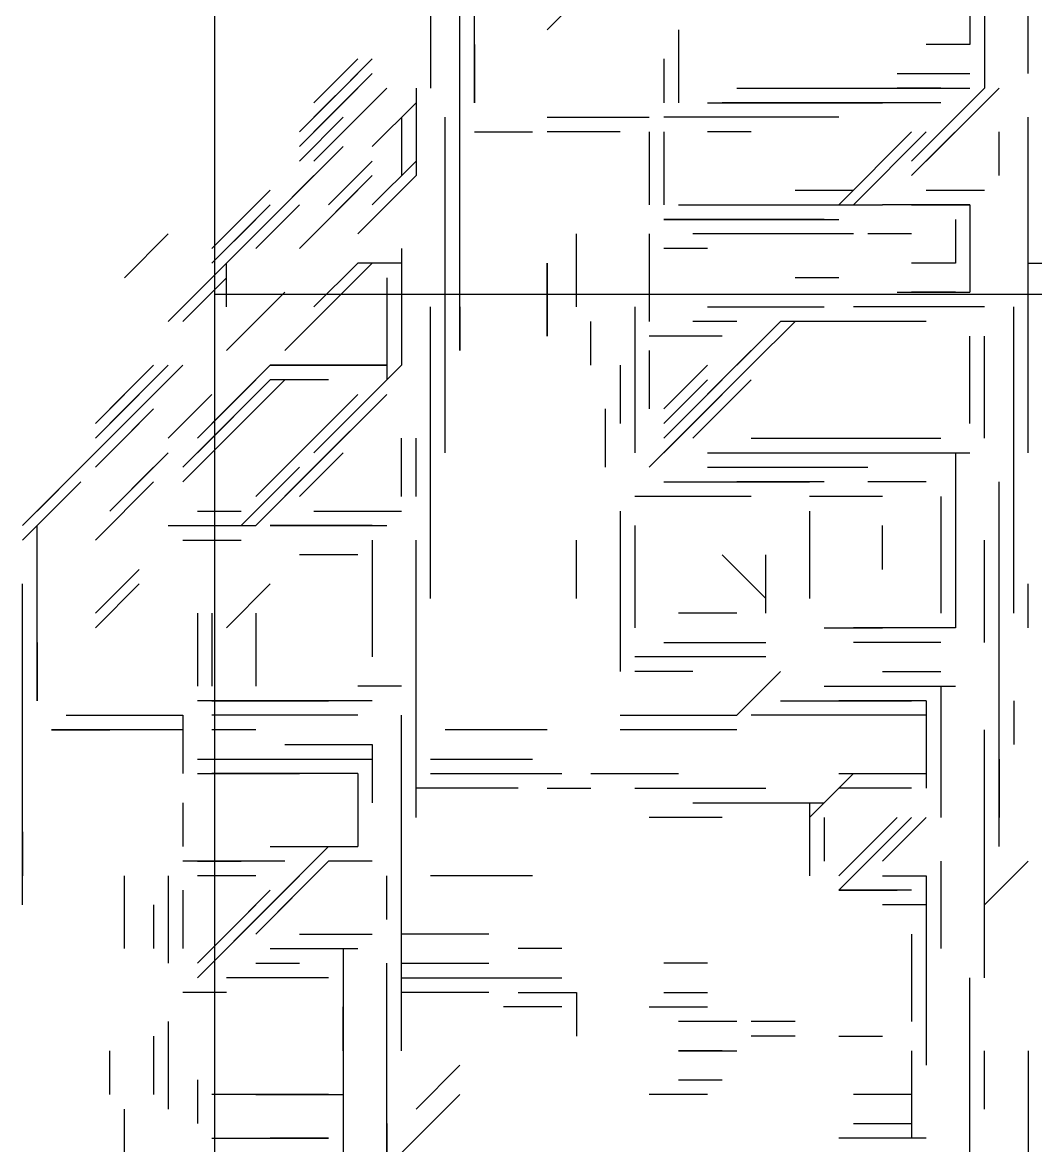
# Model space of a CAD drawing. Extents: x 34 to 168, y 38 to 138.
# Drawn here: x 49.8 to 61.38, y 90.27 to 103.1 of the extents above; entities that cross this region are included whole.
import ezdxf

# ---------------------------------------------------------------- set-up
doc = ezdxf.new("R2010")
doc.units = 0
doc.layers.add('STRUCTURE', color=1, linetype='CONTINUOUS')

msp = doc.modelspace()

# ---------------------------------------------------------------- linework, layer by layer
for p, q in [((60.8003, 104.3536), (60.8003, 102.3536)), ((60.8003, 104.3536), (60.8003, 103.0203)), ((54.967, 102.5203), (54.967, 104.187)), ((54.967, 102.8536), (54.967, 104.187)), ((54.967, 103.0203), (54.967, 104.187)), ((54.967, 103.0203), (54.967, 104.187)), ((54.967, 102.8536), (54.967, 104.187)), ((60.6337, 104.0203), (60.6337, 102.8536)), ((60.6337, 104.0203), (60.6337, 102.8536)), ((54.8003, 101.187), (54.8003, 103.5203)), ((56.3003, 103.5203), (55.8003, 103.0203)), ((54.467, 103.3536), (54.467, 102.3536)), ((54.8003, 102.187), (54.8003, 103.187)), ((54.8003, 100.687), (54.8003, 103.187)), ((60.8003, 103.187), (60.8003, 102.5203)), ((61.3003, 102.5203), (61.3003, 103.187)), ((54.8003, 100.3536), (54.8003, 103.0203)), ((54.8003, 100.3536), (54.8003, 103.0203)), ((54.8003, 100.5203), (54.8003, 103.0203)), ((54.967, 102.187), (54.967, 103.0203)), ((57.3003, 103.0203), (57.3003, 102.187)), ((57.3003, 103.0203), (57.3003, 102.187)), ((54.8003, 99.8536), (54.8003, 102.8536)), ((54.8003, 100.0203), (54.8003, 102.8536)), ((54.967, 102.8536), (54.967, 102.187)), ((60.6337, 102.8536), (60.1337, 102.8536)), ((60.6337, 102.8536), (60.1337, 102.8536)), ((53.1337, 102.187), (53.6337, 102.687)), ((53.3003, 102.187), (53.8003, 102.687)), ((54.8003, 102.187), (54.8003, 102.687)), ((54.8003, 102.187), (54.8003, 102.687)), ((57.1337, 102.687), (57.1337, 102.187)), ((52.967, 101.8536), (53.6337, 102.5203)), ((53.1337, 101.8536), (53.8003, 102.5203)), ((53.1337, 102.0203), (53.6337, 102.5203)), ((53.1337, 101.8536), (53.8003, 102.5203)), ((53.1337, 101.8536), (53.8003, 102.5203)), ((53.1337, 101.8536), (53.8003, 102.5203)), ((53.3003, 102.0203), (53.8003, 102.5203)), ((53.3003, 102.0203), (53.8003, 102.5203)), ((53.3003, 102.0203), (53.8003, 102.5203)), ((53.3003, 102.0203), (53.8003, 102.5203)), ((59.8003, 102.5203), (60.6337, 102.5203)), ((59.8003, 102.5203), (60.6337, 102.5203)), ((52.967, 101.687), (53.6337, 102.3536)), ((53.967, 102.3536), (53.467, 101.8536)), ((53.967, 102.3536), (53.467, 101.8536)), ((53.967, 102.3536), (53.467, 101.8536)), ((54.3003, 102.3536), (54.3003, 101.5203)), ((54.3003, 102.3536), (54.3003, 101.3536)), ((54.3003, 102.3536), (54.3003, 101.5203)), ((54.3003, 102.3536), (54.3003, 101.5203)), ((54.3003, 102.3536), (54.3003, 101.5203)), ((54.3003, 102.3536), (54.3003, 101.5203)), ((54.3003, 102.3536), (54.3003, 101.5203)), ((57.967, 102.3536), (59.8003, 102.3536)), ((58.467, 102.3536), (59.3003, 102.3536)), ((58.467, 102.3536), (59.3003, 102.3536)), ((58.6337, 102.3536), (59.8003, 102.3536)), ((59.8003, 102.3536), (60.467, 102.3536)), ((60.3003, 102.3536), (59.8003, 102.3536)), ((60.3003, 102.3536), (59.8003, 102.3536)), ((59.8003, 102.3536), (60.467, 102.3536)), ((60.3003, 102.3536), (59.8003, 102.3536)), ((59.967, 102.3536), (60.6337, 102.3536)), ((60.967, 102.3536), (59.967, 101.3536)), ((60.8003, 102.3536), (60.1337, 101.687)), ((60.8003, 102.3536), (60.1337, 101.687)), ((60.8003, 102.3536), (60.1337, 101.687)), ((53.8003, 101.687), (54.3003, 102.187)), ((53.8003, 101.687), (54.3003, 102.187)), ((53.8003, 101.687), (54.3003, 102.187)), ((53.8003, 101.687), (54.3003, 102.187)), ((54.3003, 102.187), (54.3003, 101.3536)), ((57.6337, 102.187), (59.6337, 102.187)), ((57.6337, 102.187), (59.6337, 102.187)), ((59.6337, 102.187), (57.8003, 102.187)), ((59.6337, 102.187), (57.8003, 102.187)), ((59.967, 102.187), (57.967, 102.187)), ((59.6337, 102.187), (57.967, 102.187)), ((59.8003, 102.187), (57.967, 102.187)), ((59.967, 102.187), (57.967, 102.187)), ((60.3003, 102.187), (57.967, 102.187)), ((60.3003, 102.187), (58.1337, 102.187)), ((60.3003, 102.187), (58.1337, 102.187)), ((58.3003, 102.187), (59.6337, 102.187)), ((59.6337, 102.187), (58.467, 102.187)), ((60.1337, 102.187), (58.467, 102.187)), ((59.967, 102.187), (58.8003, 102.187)), ((59.967, 102.187), (58.967, 102.187)), ((59.967, 102.187), (59.3003, 102.187)), ((60.8003, 102.187), (59.967, 101.3536)), ((60.6337, 102.187), (60.1337, 101.687)), ((60.8003, 102.187), (60.1337, 101.5203)), ((60.6337, 102.187), (60.1337, 101.687)), ((52.967, 101.5203), (53.467, 102.0203)), ((53.6337, 102.0203), (53.1337, 101.5203)), ((53.6337, 102.0203), (53.1337, 101.5203)), ((53.6337, 102.0203), (53.1337, 101.5203)), ((54.1337, 102.0203), (54.1337, 101.3536)), ((54.1337, 102.0203), (54.1337, 101.3536)), ((54.1337, 102.0203), (54.1337, 101.3536)), ((54.6337, 100.0203), (54.6337, 102.0203)), ((55.8003, 102.0203), (56.967, 102.0203)), ((57.6337, 102.0203), (57.1337, 102.0203)), ((57.8003, 102.0203), (57.1337, 102.0203)), ((57.967, 102.0203), (57.1337, 102.0203)), ((57.6337, 102.0203), (57.1337, 102.0203)), ((57.8003, 102.0203), (57.1337, 102.0203)), ((57.8003, 102.0203), (57.1337, 102.0203)), ((57.8003, 102.0203), (57.1337, 102.0203)), ((57.8003, 102.0203), (57.1337, 102.0203)), ((57.967, 102.0203), (57.1337, 102.0203)), ((57.6337, 102.0203), (57.1337, 102.0203)), ((58.3003, 102.0203), (57.3003, 102.0203)), ((58.6337, 102.0203), (57.3003, 102.0203)), ((58.8003, 102.0203), (57.467, 102.0203)), ((59.1337, 102.0203), (58.3003, 102.0203)), ((59.967, 101.5203), (60.467, 102.0203)), ((59.967, 101.5203), (60.467, 102.0203)), ((59.967, 101.5203), (60.467, 102.0203)), ((59.967, 101.5203), (60.467, 102.0203)), ((59.967, 101.5203), (60.467, 102.0203)), ((61.3003, 101.3536), (61.3003, 102.0203)), ((54.967, 101.8536), (55.6337, 101.8536)), ((56.6337, 101.8536), (55.8003, 101.8536)), ((56.967, 101.8536), (56.967, 101.0203)), ((56.967, 101.8536), (56.967, 101.0203)), ((56.967, 101.8536), (56.967, 101.0203)), ((56.967, 101.8536), (56.967, 101.0203)), ((56.967, 101.8536), (56.967, 101.0203)), ((56.967, 101.8536), (56.967, 101.0203)), ((56.967, 101.8536), (56.967, 101.0203)), ((56.967, 101.8536), (56.967, 101.0203)), ((56.967, 101.8536), (56.967, 101.0203)), ((56.967, 101.8536), (56.967, 101.0203)), ((57.1337, 101.8536), (57.1337, 101.0203)), ((58.1337, 101.8536), (57.6337, 101.8536)), ((59.1337, 101.0203), (59.967, 101.8536)), ((59.3003, 101.0203), (60.1337, 101.8536)), ((60.967, 101.3536), (60.967, 101.8536)), ((61.3003, 100.0203), (61.3003, 101.8536)), ((53.467, 101.687), (52.8003, 101.0203)), ((53.467, 101.687), (52.967, 101.187)), ((53.467, 101.687), (52.967, 101.187)), ((53.467, 101.687), (52.967, 101.187)), ((57.1337, 101.687), (57.1337, 101.0203)), ((53.3003, 101.0203), (53.8003, 101.5203)), ((54.3003, 101.5203), (53.8003, 101.0203)), ((54.3003, 101.5203), (53.8003, 101.0203)), ((54.3003, 101.5203), (53.8003, 101.0203)), ((54.3003, 101.5203), (53.8003, 101.0203)), ((54.3003, 101.5203), (53.8003, 101.0203)), ((56.967, 101.5203), (56.967, 101.0203)), ((53.1337, 101.3536), (52.6337, 100.8536)), ((52.967, 100.5203), (53.8003, 101.3536)), ((52.967, 100.5203), (53.8003, 101.3536)), ((52.967, 100.5203), (53.8003, 101.3536)), ((54.3003, 101.3536), (53.6337, 100.687)), ((54.3003, 101.3536), (53.8003, 100.8536)), ((61.3003, 99.8536), (61.3003, 101.3536)), ((51.967, 100.5203), (52.6337, 101.187)), ((52.967, 100.5203), (53.6337, 101.187)), ((52.967, 100.5203), (53.6337, 101.187)), ((52.967, 100.5203), (53.6337, 101.187)), ((52.967, 100.5203), (53.6337, 101.187)), ((54.8003, 99.687), (54.8003, 101.187)), ((54.8003, 99.687), (54.8003, 101.187)), ((58.6337, 101.187), (59.3003, 101.187)), ((60.1337, 101.187), (60.8003, 101.187)), ((52.1337, 100.3536), (52.8003, 101.0203)), ((52.1337, 100.5203), (52.6337, 101.0203)), ((52.1337, 100.3536), (52.8003, 101.0203)), ((52.1337, 100.3536), (52.8003, 101.0203)), ((52.1337, 100.3536), (52.8003, 101.0203)), ((52.967, 101.0203), (52.467, 100.5203)), ((54.6337, 99.5203), (54.6337, 101.0203)), ((54.8003, 99.3536), (54.8003, 101.0203)), ((57.3003, 101.0203), (58.467, 101.0203)), ((57.967, 101.0203), (59.1337, 101.0203)), ((58.1337, 101.0203), (59.3003, 101.0203)), ((58.467, 101.0203), (59.3003, 101.0203)), ((58.8003, 101.0203), (59.467, 101.0203)), ((58.967, 101.0203), (59.467, 101.0203)), ((58.967, 101.0203), (59.467, 101.0203)), ((59.1337, 101.0203), (59.6337, 101.0203)), ((60.6337, 101.0203), (59.6337, 101.0203)), ((59.967, 101.0203), (60.467, 101.0203)), ((59.967, 101.0203), (60.6337, 101.0203)), ((59.967, 101.0203), (60.6337, 101.0203)), ((59.967, 101.0203), (60.6337, 101.0203)), ((59.967, 101.0203), (60.6337, 101.0203)), ((60.6337, 101.0203), (59.967, 101.0203)), ((59.967, 101.0203), (60.6337, 101.0203)), ((60.6337, 101.0203), (59.967, 101.0203)), ((59.967, 101.0203), (60.6337, 101.0203)), ((59.967, 101.0203), (60.6337, 101.0203)), ((59.967, 101.0203), (60.6337, 101.0203)), ((59.967, 101.0203), (60.6337, 101.0203)), ((59.967, 101.0203), (60.6337, 101.0203)), ((60.6337, 101.0203), (59.967, 101.0203)), ((60.6337, 101.0203), (60.6337, 100.0203)), ((61.3003, 99.5203), (61.3003, 101.0203)), ((51.967, 100.3536), (52.467, 100.8536)), ((51.967, 100.3536), (52.467, 100.8536)), ((52.1337, 100.3536), (52.6337, 100.8536)), ((52.1337, 100.3536), (52.6337, 100.8536)), ((52.1337, 100.3536), (52.6337, 100.8536)), ((52.1337, 100.3536), (52.6337, 100.8536)), ((52.1337, 100.3536), (52.6337, 100.8536)), ((57.1337, 100.8536), (59.1337, 100.8536)), ((58.967, 100.8536), (57.1337, 100.8536)), ((57.1337, 100.8536), (58.967, 100.8536)), ((57.1337, 100.8536), (58.6337, 100.8536)), ((57.1337, 100.8536), (58.3003, 100.8536)), ((57.1337, 100.8536), (59.1337, 100.8536)), ((57.1337, 100.8536), (58.967, 100.8536)), ((57.1337, 100.8536), (58.967, 100.8536)), ((57.1337, 100.8536), (58.967, 100.8536)), ((57.1337, 100.8536), (58.8003, 100.8536)), ((57.1337, 100.8536), (58.8003, 100.8536)), ((57.1337, 100.8536), (59.1337, 100.8536)), ((57.3003, 100.8536), (57.967, 100.8536)), ((57.3003, 100.8536), (57.8003, 100.8536)), ((60.467, 100.8536), (60.467, 100.3536)), ((60.467, 100.8536), (60.467, 100.3536)), ((51.467, 100.687), (50.967, 100.187)), ((51.967, 100.187), (52.467, 100.687)), ((56.1337, 99.8536), (56.1337, 100.687)), ((56.967, 100.687), (56.967, 100.0203)), ((58.8003, 100.687), (57.467, 100.687)), ((59.3003, 100.687), (58.6337, 100.687)), ((59.3003, 100.687), (58.6337, 100.687)), ((59.967, 100.687), (59.467, 100.687)), ((54.1337, 100.5203), (54.1337, 99.3536)), ((54.1337, 100.5203), (54.1337, 100.0203)), ((54.6337, 99.0203), (54.6337, 100.5203)), ((56.967, 100.5203), (56.967, 99.687)), ((56.967, 100.5203), (56.967, 99.687)), ((57.6337, 100.5203), (57.1337, 100.5203)), ((52.1337, 99.8536), (52.1337, 100.3536)), ((53.6337, 100.3536), (53.1337, 99.8536)), ((53.8003, 100.3536), (53.3003, 99.8536)), ((54.1337, 100.3536), (53.6337, 100.3536)), ((54.1337, 100.3536), (54.1337, 99.187)), ((54.6337, 98.8536), (54.6337, 100.3536)), ((55.8003, 100.3536), (55.8003, 99.5203)), ((55.8003, 99.5203), (55.8003, 100.3536)), ((56.967, 100.3536), (56.967, 99.687)), ((56.967, 100.3536), (56.967, 99.687)), ((60.467, 100.3536), (59.967, 100.3536)), ((61.3003, 99.5203), (61.3003, 100.3536)), ((61.3003, 100.3536), (61.8003, 100.3536)), ((61.3003, 99.3536), (61.3003, 100.3536)), ((61.3003, 99.5203), (61.3003, 100.3536)), ((61.3003, 100.3536), (61.8003, 100.3536)), ((61.3003, 98.187), (61.3003, 100.3536)), ((61.3003, 100.3536), (61.967, 100.3536)), ((61.3003, 98.5203), (61.3003, 100.3536)), ((61.3003, 100.3536), (61.967, 100.3536)), ((61.3003, 99.3536), (61.3003, 100.3536)), ((61.3003, 99.5203), (61.3003, 100.3536)), ((61.3003, 100.3536), (61.8003, 100.3536)), ((51.467, 99.687), (51.967, 100.187)), ((51.6337, 99.687), (52.1337, 100.187)), ((51.6337, 99.687), (52.1337, 100.187)), ((51.6337, 99.687), (52.1337, 100.187)), ((51.6337, 99.687), (52.1337, 100.187)), ((53.967, 100.187), (53.967, 99.0203)), ((53.967, 100.187), (53.967, 99.0203)), ((54.6337, 98.8536), (54.6337, 100.187)), ((54.6337, 98.8536), (54.6337, 100.187)), ((59.1337, 100.187), (58.6337, 100.187)), ((52.1337, 99.3536), (52.8003, 100.0203)), ((59.8003, 100.0203), (60.467, 100.0203)), ((59.8003, 100.0203), (60.467, 100.0203)), ((60.467, 100.0203), (59.967, 100.0203)), ((59.967, 100.0203), (60.467, 100.0203)), ((60.467, 100.0203), (59.967, 100.0203)), ((59.967, 100.0203), (60.6337, 100.0203)), ((53.3003, 99.8536), (52.8003, 99.3536)), ((53.3003, 99.8536), (52.8003, 99.3536)), ((54.467, 98.8536), (54.467, 99.8536)), ((54.6337, 98.687), (54.6337, 99.8536)), ((54.8003, 99.8536), (54.8003, 99.3536)), ((56.8003, 99.8536), (56.8003, 99.3536)), ((57.6337, 99.8536), (58.467, 99.8536)), ((57.6337, 99.8536), (58.467, 99.8536)), ((58.467, 99.8536), (58.967, 99.8536)), ((58.467, 99.8536), (58.967, 99.8536)), ((60.467, 99.8536), (59.3003, 99.8536)), ((60.467, 99.8536), (59.3003, 99.8536)), ((60.8003, 99.8536), (59.8003, 99.8536)), ((60.6337, 99.8536), (60.1337, 99.8536)), ((60.6337, 99.8536), (60.1337, 99.8536)), ((61.1337, 98.0203), (61.1337, 99.8536)), ((53.967, 99.687), (53.967, 99.187)), ((54.6337, 98.5203), (54.6337, 99.687)), ((56.3003, 99.187), (56.3003, 99.687)), ((57.967, 99.687), (57.467, 99.687)), ((57.967, 99.687), (57.467, 99.687)), ((58.467, 99.687), (57.967, 99.187)), ((58.6337, 99.687), (58.1337, 99.187)), ((58.6337, 99.687), (58.1337, 99.187)), ((58.967, 99.687), (58.467, 99.687)), ((59.1337, 99.687), (58.467, 99.687)), ((59.6337, 99.687), (58.467, 99.687)), ((59.967, 99.687), (58.467, 99.687)), ((58.967, 99.687), (58.467, 99.687)), ((58.967, 99.687), (58.467, 99.687)), ((59.1337, 99.687), (58.467, 99.687)), ((59.1337, 99.687), (58.467, 99.687)), ((59.967, 99.687), (58.6337, 99.687)), ((60.1337, 99.687), (58.6337, 99.687)), ((61.1337, 97.3536), (61.1337, 99.687)), ((57.467, 99.5203), (56.967, 99.5203)), ((57.8003, 99.5203), (57.1337, 99.5203)), ((57.6337, 99.5203), (57.1337, 99.5203)), ((57.6337, 99.5203), (57.1337, 99.5203)), ((60.6337, 98.687), (60.6337, 99.5203)), ((60.8003, 98.3536), (60.8003, 99.5203)), ((60.8003, 98.5203), (60.8003, 99.5203)), ((54.467, 97.3536), (54.467, 99.3536)), ((56.8003, 99.3536), (56.8003, 98.187)), ((56.8003, 99.3536), (56.8003, 98.5203)), ((56.8003, 99.3536), (56.8003, 98.8536)), ((56.8003, 99.3536), (56.8003, 98.8536)), ((56.8003, 99.3536), (56.8003, 98.187)), ((56.8003, 99.3536), (56.8003, 98.187)), ((56.8003, 99.3536), (56.8003, 98.187)), ((56.8003, 99.3536), (56.8003, 98.187)), ((56.8003, 99.3536), (56.8003, 98.8536)), ((56.967, 99.3536), (56.967, 98.687)), ((56.967, 99.3536), (56.967, 98.8536)), ((56.967, 99.3536), (56.967, 98.8536)), ((57.1337, 98.3536), (58.1337, 99.3536)), ((57.3003, 98.5203), (58.1337, 99.3536)), ((60.6337, 98.5203), (60.6337, 99.3536)), ((61.1337, 97.187), (61.1337, 99.3536)), ((50.6337, 98.5203), (51.3003, 99.187)), ((50.8003, 98.687), (51.3003, 99.187)), ((50.8003, 98.5203), (51.467, 99.187)), ((50.8003, 98.5203), (51.467, 99.187)), ((50.967, 98.687), (51.467, 99.187)), ((50.967, 98.687), (51.467, 99.187)), ((50.967, 98.687), (51.467, 99.187)), ((50.967, 98.687), (51.467, 99.187)), ((50.967, 98.687), (51.467, 99.187)), ((50.967, 98.687), (51.467, 99.187)), ((50.967, 98.687), (51.467, 99.187)), ((51.6337, 99.187), (51.1337, 98.687)), ((51.6337, 99.187), (51.1337, 98.687)), ((51.6337, 99.187), (51.1337, 98.687)), ((52.6337, 99.187), (51.8003, 98.3536)), ((52.6337, 99.187), (51.8003, 98.3536)), ((52.6337, 99.187), (51.8003, 98.3536)), ((52.6337, 99.187), (51.8003, 98.3536)), ((52.6337, 99.187), (53.467, 99.187)), ((53.967, 99.187), (52.6337, 99.187)), ((53.6337, 99.187), (52.6337, 99.187)), ((53.6337, 99.187), (52.6337, 99.187)), ((53.6337, 99.187), (52.6337, 99.187)), ((53.467, 99.187), (52.8003, 99.187)), ((53.6337, 99.187), (52.8003, 99.187)), ((53.6337, 99.187), (52.8003, 99.187)), ((53.6337, 99.187), (52.8003, 99.187)), ((53.6337, 99.187), (52.8003, 99.187)), ((52.967, 99.187), (53.967, 99.187)), ((52.967, 99.187), (53.467, 99.187)), ((53.6337, 99.187), (52.967, 99.187)), ((52.967, 99.187), (53.467, 99.187)), ((53.6337, 99.187), (53.1337, 99.187)), ((54.1337, 99.187), (53.6337, 98.687)), ((56.6337, 99.187), (56.6337, 98.5203)), ((56.8003, 99.187), (56.8003, 98.5203)), ((58.1337, 99.187), (56.967, 98.0203)), ((58.1337, 99.187), (57.1337, 98.187)), ((57.1337, 98.687), (57.6337, 99.187)), ((57.1337, 98.687), (57.6337, 99.187)), ((61.1337, 97.0203), (61.1337, 99.187)), ((61.1337, 97.0203), (61.1337, 99.187)), ((50.8003, 98.5203), (51.3003, 99.0203)), ((51.467, 99.0203), (50.967, 98.5203)), ((52.6337, 99.0203), (51.6337, 98.0203)), ((52.8003, 99.0203), (51.6337, 97.8536)), ((52.6337, 99.0203), (51.8003, 98.187)), ((52.6337, 99.0203), (51.8003, 98.187)), ((52.467, 99.0203), (51.967, 98.5203)), ((53.1337, 99.0203), (52.6337, 99.0203)), ((53.3003, 99.0203), (52.6337, 99.0203)), ((53.3003, 99.0203), (52.8003, 99.0203)), ((53.967, 99.0203), (53.467, 98.5203)), ((57.1337, 98.5203), (57.6337, 99.0203)), ((57.3003, 98.5203), (57.8003, 99.0203)), ((58.1337, 99.0203), (57.467, 98.3536)), ((58.1337, 99.0203), (57.6337, 98.5203)), ((50.6337, 98.3536), (51.1337, 98.8536)), ((51.467, 98.3536), (51.967, 98.8536)), ((51.467, 98.3536), (51.967, 98.8536)), ((51.467, 98.3536), (51.967, 98.8536)), ((52.6337, 98.8536), (52.1337, 98.3536)), ((52.967, 98.187), (53.6337, 98.8536)), ((53.1337, 98.187), (53.8003, 98.8536)), ((53.967, 98.8536), (53.1337, 98.0203)), ((53.967, 98.8536), (53.1337, 98.0203)), ((54.467, 97.3536), (54.467, 98.8536)), ((57.8003, 98.8536), (57.1337, 98.187)), ((51.3003, 98.687), (50.8003, 98.187)), ((51.3003, 98.687), (50.8003, 98.187)), ((51.3003, 98.687), (50.8003, 98.187)), ((51.3003, 98.687), (50.8003, 98.187)), ((51.3003, 98.687), (50.8003, 98.187)), ((52.3003, 98.687), (51.6337, 98.0203)), ((52.3003, 98.687), (51.6337, 98.0203)), ((53.6337, 98.687), (53.1337, 98.187)), ((54.467, 97.187), (54.467, 98.687)), ((54.467, 97.187), (54.467, 98.687)), ((54.467, 97.187), (54.467, 98.687)), ((54.6337, 98.187), (54.6337, 98.687)), ((54.6337, 98.187), (54.6337, 98.687)), ((56.467, 98.0203), (56.467, 98.687)), ((50.467, 98.0203), (50.967, 98.5203)), ((50.467, 98.0203), (50.967, 98.5203)), ((50.467, 98.0203), (50.967, 98.5203)), ((50.467, 98.0203), (50.967, 98.5203)), ((51.1337, 98.5203), (50.6337, 98.0203)), ((51.1337, 98.5203), (50.6337, 98.0203)), ((53.6337, 98.5203), (52.967, 97.8536)), ((54.467, 97.187), (54.467, 98.5203)), ((53.467, 98.3536), (52.8003, 97.687)), ((54.1337, 97.8536), (54.1337, 98.3536)), ((54.3003, 97.687), (54.3003, 98.3536)), ((54.467, 97.0203), (54.467, 98.3536)), ((58.1337, 98.3536), (60.3003, 98.3536)), ((61.1337, 96.3536), (61.1337, 98.3536)), ((50.8003, 97.5203), (51.467, 98.187)), ((50.8003, 97.5203), (51.467, 98.187)), ((52.467, 97.687), (52.967, 98.187)), ((53.467, 98.187), (52.967, 97.687)), ((54.1337, 97.687), (54.1337, 98.187)), ((57.6337, 98.187), (60.1337, 98.187)), ((57.6337, 98.187), (59.967, 98.187)), ((58.1337, 98.187), (60.6337, 98.187)), ((58.8003, 98.187), (60.467, 98.187)), ((58.967, 98.187), (60.467, 98.187)), ((58.967, 98.187), (60.467, 98.187)), ((59.1337, 98.187), (60.467, 98.187)), ((59.1337, 98.187), (60.467, 98.187)), ((59.3003, 98.187), (60.467, 98.187)), ((59.467, 98.187), (60.467, 98.187)), ((59.467, 98.187), (60.467, 98.187)), ((59.467, 98.187), (60.467, 98.187)), ((59.6337, 98.187), (60.467, 98.187)), ((60.467, 98.187), (60.467, 97.687)), ((60.467, 98.187), (60.467, 96.8536)), ((60.467, 98.187), (60.467, 97.687)), ((60.467, 98.187), (60.467, 97.5203)), ((60.467, 98.187), (60.467, 97.3536)), ((49.8003, 97.3536), (50.467, 98.0203)), ((49.967, 97.5203), (50.467, 98.0203)), ((50.8003, 97.5203), (51.3003, 98.0203)), ((50.8003, 97.5203), (51.3003, 98.0203)), ((50.8003, 97.5203), (51.3003, 98.0203)), ((50.8003, 97.5203), (51.3003, 98.0203)), ((52.3003, 97.3536), (52.967, 98.0203)), ((52.467, 97.3536), (53.1337, 98.0203)), ((54.467, 96.5203), (54.467, 98.0203)), ((54.467, 96.5203), (54.467, 98.0203)), ((57.6337, 98.0203), (58.6337, 98.0203)), ((57.8003, 98.0203), (58.8003, 98.0203)), ((57.8003, 98.0203), (58.8003, 98.0203)), ((57.967, 98.0203), (58.967, 98.0203)), ((57.967, 98.0203), (58.967, 98.0203)), ((58.1337, 98.0203), (59.3003, 98.0203)), ((58.1337, 98.0203), (59.1337, 98.0203)), ((58.3003, 98.0203), (59.467, 98.0203)), ((58.3003, 98.0203), (59.3003, 98.0203)), ((58.3003, 98.0203), (59.3003, 98.0203)), ((49.967, 97.3536), (50.467, 97.8536)), ((49.967, 97.3536), (50.467, 97.8536)), ((50.6337, 97.187), (51.3003, 97.8536)), ((52.3003, 97.3536), (52.8003, 97.8536)), ((57.1337, 97.8536), (58.1337, 97.8536)), ((57.1337, 97.8536), (57.8003, 97.8536)), ((57.1337, 97.8536), (58.1337, 97.8536)), ((57.1337, 97.8536), (57.967, 97.8536)), ((57.1337, 97.8536), (57.967, 97.8536)), ((57.1337, 97.8536), (57.8003, 97.8536)), ((57.1337, 97.8536), (57.6337, 97.8536)), ((57.1337, 97.8536), (57.6337, 97.8536)), ((57.1337, 97.8536), (58.1337, 97.8536)), ((58.967, 97.8536), (57.967, 97.8536)), ((57.967, 97.8536), (58.8003, 97.8536)), ((60.1337, 97.8536), (59.467, 97.8536)), ((60.967, 95.187), (60.967, 97.8536)), ((49.8003, 97.187), (50.3003, 97.687)), ((58.1337, 97.687), (56.8003, 97.687)), ((57.6337, 97.687), (57.1337, 97.687)), ((57.6337, 97.687), (57.1337, 97.687)), ((59.3003, 97.687), (58.8003, 97.687)), ((59.6337, 97.687), (58.8003, 97.687)), ((59.6337, 97.687), (58.8003, 97.687)), ((60.3003, 97.687), (60.3003, 96.8536)), ((51.8003, 97.5203), (52.3003, 97.5203)), ((53.1337, 97.5203), (54.1337, 97.5203)), ((53.1337, 97.5203), (53.967, 97.5203)), ((53.1337, 97.5203), (53.8003, 97.5203)), ((53.1337, 97.5203), (53.6337, 97.5203)), ((56.6337, 97.5203), (56.6337, 96.187)), ((58.8003, 97.5203), (58.8003, 96.8536)), ((60.3003, 97.5203), (60.3003, 96.3536)), ((60.3003, 97.5203), (60.3003, 96.3536)), ((49.967, 96.8536), (49.967, 97.3536)), ((51.467, 97.3536), (52.467, 97.3536)), ((51.6337, 97.3536), (52.467, 97.3536)), ((51.6337, 97.3536), (52.3003, 97.3536)), ((51.8003, 97.3536), (52.467, 97.3536)), ((52.6337, 97.3536), (53.8003, 97.3536)), ((52.6337, 97.3536), (53.8003, 97.3536)), ((53.8003, 97.3536), (52.6337, 97.3536)), ((53.8003, 97.3536), (52.8003, 97.3536)), ((52.967, 97.3536), (53.8003, 97.3536)), ((52.967, 97.3536), (53.8003, 97.3536)), ((52.967, 97.3536), (53.8003, 97.3536)), ((53.1337, 97.3536), (53.6337, 97.3536)), ((53.1337, 97.3536), (53.967, 97.3536)), ((53.1337, 97.3536), (53.967, 97.3536)), ((53.1337, 97.3536), (53.6337, 97.3536)), ((53.1337, 97.3536), (53.6337, 97.3536)), ((53.1337, 97.3536), (53.6337, 97.3536)), ((53.8003, 97.3536), (53.3003, 97.3536)), ((56.8003, 97.3536), (56.8003, 96.3536)), ((56.8003, 97.3536), (56.8003, 96.187)), ((59.6337, 96.8536), (59.6337, 97.3536)), ((60.3003, 97.3536), (60.3003, 96.3536)), ((60.467, 97.3536), (60.467, 96.187)), ((61.1337, 96.8536), (61.1337, 97.3536)), ((49.967, 96.0203), (49.967, 97.187)), ((49.967, 96.187), (49.967, 97.187)), ((49.967, 96.187), (49.967, 97.187)), ((49.967, 96.187), (49.967, 97.187)), ((49.967, 96.187), (49.967, 97.187)), ((49.967, 96.187), (49.967, 97.187)), ((49.967, 96.687), (49.967, 97.187)), ((49.967, 96.687), (49.967, 97.187)), ((49.967, 96.187), (49.967, 97.187)), ((51.6337, 97.187), (52.3003, 97.187)), ((51.6337, 97.187), (52.3003, 97.187)), ((51.6337, 97.187), (52.3003, 97.187)), ((51.6337, 97.187), (52.3003, 97.187)), ((53.8003, 97.187), (53.8003, 96.3536)), ((53.8003, 97.187), (53.8003, 96.3536)), ((53.8003, 97.187), (53.8003, 96.3536)), ((53.8003, 97.187), (53.8003, 96.187)), ((54.3003, 96.0203), (54.3003, 97.187)), ((54.3003, 95.8536), (54.3003, 97.187)), ((56.1337, 96.5203), (56.1337, 97.187)), ((60.3003, 97.187), (60.3003, 96.3536)), ((60.8003, 96.0203), (60.8003, 97.187)), ((60.967, 94.8536), (60.967, 97.187)), ((53.6337, 97.0203), (52.967, 97.0203)), ((53.6337, 97.0203), (52.967, 97.0203)), ((54.3003, 95.8536), (54.3003, 97.0203)), ((54.3003, 95.8536), (54.3003, 97.0203)), ((54.3003, 95.8536), (54.3003, 97.0203)), ((54.3003, 95.8536), (54.3003, 97.0203)), ((58.3003, 96.5203), (57.8003, 97.0203)), ((58.3003, 96.3536), (58.3003, 97.0203)), ((58.3003, 96.3536), (58.3003, 97.0203)), ((58.8003, 97.0203), (58.8003, 96.5203)), ((58.8003, 97.0203), (58.8003, 96.5203)), ((60.967, 94.687), (60.967, 97.0203)), ((51.1337, 96.8536), (50.6337, 96.3536)), ((53.8003, 96.8536), (53.8003, 95.8536)), ((49.8003, 95.687), (49.8003, 96.687)), ((51.1337, 96.687), (50.6337, 96.187)), ((51.1337, 96.687), (50.6337, 96.187)), ((52.6337, 96.687), (52.1337, 96.187)), ((61.3003, 96.187), (61.3003, 96.687)), ((56.6337, 96.5203), (56.6337, 95.687)), ((56.6337, 96.5203), (56.6337, 95.687)), ((60.967, 94.187), (60.967, 96.5203)), ((60.967, 94.187), (60.967, 96.5203)), ((51.8003, 96.3536), (51.8003, 95.5203)), ((51.967, 96.3536), (51.967, 95.5203)), ((51.967, 96.3536), (51.967, 95.5203)), ((52.467, 96.3536), (52.467, 95.5203)), ((54.3003, 95.187), (54.3003, 96.3536)), ((54.3003, 94.3536), (54.3003, 96.3536)), ((54.3003, 95.187), (54.3003, 96.3536)), ((57.967, 96.3536), (57.3003, 96.3536)), ((57.967, 96.3536), (57.3003, 96.3536)), ((56.6337, 96.187), (56.6337, 95.687)), ((58.967, 96.187), (59.6337, 96.187)), ((59.1337, 96.187), (59.6337, 96.187)), ((59.1337, 96.187), (59.6337, 96.187)), ((59.1337, 96.187), (59.6337, 96.187)), ((59.8003, 96.187), (59.3003, 96.187)), ((60.1337, 96.187), (59.467, 96.187)), ((59.967, 96.187), (59.467, 96.187)), ((59.967, 96.187), (59.467, 96.187)), ((60.467, 96.187), (59.6337, 96.187)), ((49.8003, 93.5203), (49.8003, 96.0203)), ((49.8003, 93.0203), (49.8003, 96.0203)), ((49.8003, 93.187), (49.8003, 96.0203)), ((49.8003, 93.187), (49.8003, 96.0203)), ((49.8003, 93.5203), (49.8003, 96.0203)), ((49.8003, 93.687), (49.8003, 96.0203)), ((49.8003, 95.5203), (49.8003, 96.0203)), ((49.8003, 93.0203), (49.8003, 96.0203)), ((49.967, 96.0203), (49.967, 95.3536)), ((49.967, 95.3536), (49.967, 96.0203)), ((57.1337, 96.0203), (57.967, 96.0203)), ((57.1337, 96.0203), (57.967, 96.0203)), ((57.1337, 96.0203), (57.967, 96.0203)), ((57.3003, 96.0203), (58.3003, 96.0203)), ((57.467, 96.0203), (58.3003, 96.0203)), ((57.467, 96.0203), (58.3003, 96.0203)), ((57.467, 96.0203), (58.3003, 96.0203)), ((59.967, 96.0203), (59.3003, 96.0203)), ((60.1337, 96.0203), (59.3003, 96.0203)), ((60.3003, 96.0203), (59.467, 96.0203)), ((49.8003, 93.3536), (49.8003, 95.8536)), ((58.3003, 95.8536), (56.8003, 95.8536)), ((58.3003, 95.8536), (56.8003, 95.8536)), ((58.3003, 95.8536), (56.8003, 95.8536)), ((58.3003, 95.8536), (56.8003, 95.8536)), ((58.3003, 95.8536), (56.8003, 95.8536)), ((58.3003, 95.8536), (56.967, 95.8536)), ((58.3003, 95.8536), (57.1337, 95.8536)), ((58.1337, 95.8536), (57.3003, 95.8536)), ((58.3003, 95.8536), (57.3003, 95.8536)), ((58.3003, 95.8536), (57.3003, 95.8536)), ((58.3003, 95.8536), (57.467, 95.8536)), ((57.967, 95.8536), (57.467, 95.8536)), ((57.3003, 95.687), (56.8003, 95.687)), ((57.467, 95.687), (56.8003, 95.687)), ((57.467, 95.687), (56.967, 95.687)), ((57.967, 95.187), (58.467, 95.687)), ((57.967, 95.187), (58.467, 95.687)), ((57.967, 95.187), (58.467, 95.687)), ((57.967, 95.187), (58.467, 95.687)), ((59.6337, 95.687), (60.3003, 95.687)), ((60.967, 93.8536), (60.967, 95.687)), ((54.1337, 95.5203), (53.6337, 95.5203)), ((58.967, 95.5203), (59.467, 95.5203)), ((59.3003, 95.5203), (60.3003, 95.5203)), ((59.467, 95.5203), (60.3003, 95.5203)), ((59.6337, 95.5203), (60.467, 95.5203)), ((59.8003, 95.5203), (60.3003, 95.5203)), ((60.3003, 95.5203), (60.3003, 94.3536)), ((53.1337, 95.3536), (51.8003, 95.3536)), ((53.3003, 95.3536), (51.8003, 95.3536)), ((53.3003, 95.3536), (51.8003, 95.3536)), ((53.3003, 95.3536), (51.8003, 95.3536)), ((53.3003, 95.3536), (51.8003, 95.3536)), ((53.3003, 95.3536), (51.8003, 95.3536)), ((53.3003, 95.3536), (51.8003, 95.3536)), ((51.967, 95.3536), (53.1337, 95.3536)), ((53.467, 95.3536), (51.967, 95.3536)), ((53.467, 95.3536), (51.967, 95.3536)), ((53.467, 95.3536), (51.967, 95.3536)), ((53.8003, 95.3536), (52.1337, 95.3536)), ((52.1337, 95.3536), (53.3003, 95.3536)), ((52.1337, 95.3536), (53.3003, 95.3536)), ((52.3003, 95.3536), (53.3003, 95.3536)), ((53.8003, 95.3536), (52.6337, 95.3536)), ((52.6337, 95.3536), (53.1337, 95.3536)), ((53.6337, 95.3536), (52.8003, 95.3536)), ((54.3003, 94.687), (54.3003, 95.3536)), ((54.3003, 94.687), (54.3003, 95.3536)), ((54.3003, 94.687), (54.3003, 95.3536)), ((58.467, 95.3536), (59.6337, 95.3536)), ((58.467, 95.3536), (59.967, 95.3536)), ((58.467, 95.3536), (59.6337, 95.3536)), ((58.467, 95.3536), (59.467, 95.3536)), ((58.467, 95.3536), (59.967, 95.3536)), ((58.467, 95.3536), (59.967, 95.3536)), ((58.467, 95.3536), (59.967, 95.3536)), ((58.467, 95.3536), (59.967, 95.3536)), ((58.467, 95.3536), (59.967, 95.3536)), ((58.467, 95.3536), (59.8003, 95.3536)), ((58.467, 95.3536), (59.967, 95.3536)), ((58.6337, 95.3536), (59.3003, 95.3536)), ((58.6337, 95.3536), (59.1337, 95.3536)), ((59.6337, 95.3536), (59.1337, 95.3536)), ((60.1337, 95.3536), (59.6337, 95.3536)), ((60.1337, 95.3536), (59.6337, 95.3536)), ((60.1337, 95.3536), (60.1337, 94.8536)), ((60.1337, 95.3536), (60.1337, 94.8536)), ((61.1337, 95.3536), (61.1337, 94.8536)), ((49.8003, 94.687), (49.8003, 95.187)), ((50.3003, 95.187), (51.3003, 95.187)), ((50.3003, 95.187), (51.1337, 95.187)), ((50.3003, 95.187), (51.1337, 95.187)), ((50.967, 95.187), (51.6337, 95.187)), ((51.6337, 95.187), (51.6337, 94.5203)), ((51.6337, 95.187), (51.6337, 94.687)), ((51.6337, 95.187), (51.6337, 94.687)), ((51.6337, 95.187), (51.6337, 94.687)), ((51.6337, 95.187), (51.6337, 94.687)), ((51.6337, 95.187), (51.6337, 94.687)), ((51.6337, 95.187), (51.6337, 94.687)), ((52.467, 95.187), (51.967, 95.187)), ((52.6337, 95.187), (52.1337, 95.187)), ((53.6337, 95.187), (52.6337, 95.187)), ((54.1337, 93.187), (54.1337, 95.187)), ((56.6337, 95.187), (57.967, 95.187)), ((56.6337, 95.187), (57.967, 95.187)), ((56.6337, 95.187), (57.967, 95.187)), ((56.8003, 95.187), (57.8003, 95.187)), ((56.8003, 95.187), (57.8003, 95.187)), ((56.8003, 95.187), (57.6337, 95.187)), ((56.8003, 95.187), (57.467, 95.187)), ((56.8003, 95.187), (57.3003, 95.187)), ((56.8003, 95.187), (57.8003, 95.187)), ((56.967, 95.187), (57.967, 95.187)), ((56.967, 95.187), (57.967, 95.187)), ((56.967, 95.187), (57.967, 95.187)), ((56.967, 95.187), (57.967, 95.187)), ((56.967, 95.187), (57.967, 95.187)), ((59.467, 95.187), (58.1337, 95.187)), ((59.467, 95.187), (58.1337, 95.187)), ((59.6337, 95.187), (58.6337, 95.187)), ((60.1337, 95.187), (59.467, 95.187)), ((60.1337, 95.187), (60.1337, 94.3536)), ((60.967, 93.687), (60.967, 95.187)), ((51.6337, 95.0203), (50.1337, 95.0203)), ((50.1337, 95.0203), (50.8003, 95.0203)), ((52.467, 95.0203), (51.967, 95.0203)), ((55.6337, 95.0203), (54.6337, 95.0203)), ((55.467, 95.0203), (54.967, 95.0203)), ((55.8003, 95.0203), (55.1337, 95.0203)), ((55.8003, 95.0203), (55.1337, 95.0203)), ((57.967, 95.0203), (56.6337, 95.0203)), ((57.967, 95.0203), (56.6337, 95.0203)), ((57.967, 95.0203), (56.8003, 95.0203)), ((60.1337, 95.0203), (60.1337, 94.3536)), ((60.8003, 93.8536), (60.8003, 95.0203)), ((52.8003, 94.8536), (53.6337, 94.8536)), ((52.967, 94.8536), (53.8003, 94.8536)), ((53.1337, 94.8536), (53.8003, 94.8536)), ((53.3003, 94.8536), (53.8003, 94.8536)), ((53.8003, 94.8536), (53.8003, 94.187)), ((54.3003, 94.0203), (54.3003, 94.8536)), ((54.3003, 94.3536), (54.3003, 94.8536)), ((54.3003, 94.3536), (54.3003, 94.8536)), ((51.8003, 94.687), (52.8003, 94.687)), ((51.967, 94.687), (52.6337, 94.687)), ((52.3003, 94.687), (52.967, 94.687)), ((52.6337, 94.687), (53.1337, 94.687)), ((52.967, 94.687), (53.8003, 94.687)), ((52.967, 94.687), (53.467, 94.687)), ((52.967, 94.687), (53.8003, 94.687)), ((52.967, 94.687), (53.8003, 94.687)), ((52.967, 94.687), (53.467, 94.687)), ((53.1337, 94.687), (53.6337, 94.687)), ((53.1337, 94.687), (53.6337, 94.687)), ((53.1337, 94.687), (53.8003, 94.687)), ((53.1337, 94.687), (53.8003, 94.687)), ((53.1337, 94.687), (53.6337, 94.687)), ((54.1337, 94.187), (54.1337, 94.687)), ((54.1337, 92.3536), (54.1337, 94.687)), ((54.1337, 92.5203), (54.1337, 94.687)), ((54.467, 94.687), (55.1337, 94.687)), ((54.467, 94.687), (55.6337, 94.687)), ((54.467, 94.687), (55.6337, 94.687)), ((54.6337, 94.687), (55.6337, 94.687)), ((54.967, 94.687), (55.467, 94.687)), ((60.8003, 93.8536), (60.8003, 94.687)), ((60.967, 94.687), (60.967, 94.0203)), ((51.8003, 94.5203), (52.8003, 94.5203)), ((51.8003, 94.5203), (52.8003, 94.5203)), ((51.8003, 94.5203), (52.467, 94.5203)), ((51.8003, 94.5203), (52.967, 94.5203)), ((51.8003, 94.5203), (52.967, 94.5203)), ((51.8003, 94.5203), (52.967, 94.5203)), ((51.8003, 94.5203), (52.8003, 94.5203)), ((51.8003, 94.5203), (52.8003, 94.5203)), ((51.8003, 94.5203), (52.8003, 94.5203)), ((51.8003, 94.5203), (52.967, 94.5203)), ((51.967, 94.5203), (52.967, 94.5203)), ((53.6337, 94.5203), (51.967, 94.5203)), ((53.6337, 94.5203), (52.1337, 94.5203)), ((53.6337, 94.5203), (52.1337, 94.5203)), ((53.3003, 94.5203), (52.3003, 94.5203)), ((53.6337, 94.5203), (53.6337, 94.0203)), ((53.6337, 94.5203), (53.6337, 93.687)), ((53.6337, 94.5203), (53.6337, 94.0203)), ((53.6337, 94.5203), (53.6337, 94.0203)), ((53.6337, 94.5203), (53.6337, 93.687)), ((53.6337, 94.5203), (53.6337, 93.687)), ((54.1337, 92.3536), (54.1337, 94.5203)), ((54.1337, 92.3536), (54.1337, 94.5203)), ((54.1337, 92.3536), (54.1337, 94.5203)), ((54.467, 94.5203), (55.6337, 94.5203)), ((55.3003, 94.5203), (55.967, 94.5203)), ((56.3003, 94.5203), (56.8003, 94.5203)), ((56.6337, 94.5203), (57.3003, 94.5203)), ((56.6337, 94.5203), (57.3003, 94.5203)), ((56.8003, 94.5203), (57.3003, 94.5203)), ((59.3003, 94.5203), (58.8003, 94.0203)), ((59.3003, 94.5203), (58.8003, 94.0203)), ((59.1337, 94.5203), (60.1337, 94.5203)), ((60.3003, 94.5203), (60.3003, 94.0203)), ((49.8003, 93.8536), (49.8003, 94.3536)), ((55.467, 94.3536), (54.3003, 94.3536)), ((55.8003, 94.3536), (56.3003, 94.3536)), ((56.8003, 94.3536), (57.3003, 94.3536)), ((56.967, 94.3536), (57.967, 94.3536)), ((57.467, 94.3536), (58.1337, 94.3536)), ((57.467, 94.3536), (58.1337, 94.3536)), ((57.6337, 94.3536), (58.3003, 94.3536)), ((59.6337, 94.3536), (59.1337, 94.3536)), ((59.6337, 94.3536), (59.1337, 94.3536)), ((59.6337, 94.3536), (59.1337, 94.3536)), ((59.967, 94.3536), (59.3003, 94.3536)), ((59.967, 94.3536), (59.3003, 94.3536)), ((59.8003, 94.3536), (59.3003, 94.3536)), ((51.6337, 94.187), (51.6337, 93.687)), ((51.6337, 94.187), (51.6337, 93.687)), ((51.6337, 94.187), (51.6337, 93.687)), ((51.6337, 94.187), (51.6337, 93.687)), ((54.1337, 92.687), (54.1337, 94.187)), ((54.1337, 92.687), (54.1337, 94.187)), ((54.1337, 92.687), (54.1337, 94.187)), ((57.467, 94.187), (58.8003, 94.187)), ((58.1337, 94.187), (58.967, 94.187)), ((58.3003, 94.187), (58.967, 94.187)), ((58.3003, 94.187), (58.967, 94.187)), ((58.8003, 94.187), (58.8003, 93.687)), ((60.8003, 92.3536), (60.8003, 94.187)), ((57.8003, 94.0203), (56.967, 94.0203)), ((58.8003, 94.0203), (58.8003, 93.3536)), ((58.8003, 94.0203), (58.8003, 93.3536)), ((58.8003, 94.0203), (58.8003, 93.3536)), ((58.8003, 94.0203), (58.8003, 93.3536)), ((58.8003, 94.0203), (58.8003, 93.3536)), ((58.967, 94.0203), (58.967, 93.5203)), ((58.967, 94.0203), (58.967, 93.5203)), ((59.1337, 93.187), (59.967, 94.0203)), ((59.1337, 93.3536), (59.8003, 94.0203)), ((59.1337, 93.3536), (59.8003, 94.0203)), ((59.1337, 93.187), (59.967, 94.0203)), ((59.1337, 93.187), (59.967, 94.0203)), ((59.967, 94.0203), (59.467, 93.5203)), ((59.967, 94.0203), (59.467, 93.5203)), ((59.967, 94.0203), (59.467, 93.5203)), ((60.1337, 94.0203), (59.6337, 93.5203)), ((49.8003, 93.8536), (49.8003, 93.3536)), ((54.1337, 92.687), (54.1337, 93.8536)), ((58.8003, 93.8536), (58.8003, 93.3536)), ((58.8003, 93.8536), (58.8003, 93.3536)), ((58.8003, 93.8536), (58.8003, 93.3536)), ((59.1337, 93.187), (59.8003, 93.8536)), ((59.1337, 93.187), (59.8003, 93.8536)), ((59.1337, 93.187), (59.8003, 93.8536)), ((53.3003, 93.687), (52.3003, 92.687)), ((53.3003, 93.687), (52.3003, 92.687)), ((52.6337, 93.687), (53.6337, 93.687)), ((52.6337, 93.687), (53.1337, 93.687)), ((52.8003, 93.687), (53.6337, 93.687)), ((52.8003, 93.687), (53.6337, 93.687)), ((53.1337, 93.687), (53.6337, 93.687)), ((60.8003, 92.187), (60.8003, 93.687)), ((60.8003, 92.187), (60.8003, 93.687)), ((52.1337, 93.5203), (51.6337, 93.5203)), ((51.8003, 93.5203), (52.3003, 93.5203)), ((52.3003, 93.5203), (51.8003, 93.5203)), ((52.8003, 93.5203), (51.8003, 93.5203)), ((51.8003, 93.5203), (52.3003, 93.5203)), ((52.3003, 93.5203), (51.8003, 93.5203)), ((52.3003, 93.5203), (51.8003, 93.5203)), ((52.467, 93.5203), (51.8003, 93.5203)), ((52.6337, 93.5203), (51.967, 93.5203)), ((53.3003, 93.5203), (52.467, 92.687)), ((53.3003, 93.5203), (52.467, 92.687)), ((53.8003, 93.5203), (53.3003, 93.5203)), ((60.3003, 93.5203), (60.3003, 92.5203)), ((61.3003, 93.5203), (60.8003, 93.0203)), ((60.8003, 92.3536), (60.8003, 93.5203)), ((50.967, 92.5203), (50.967, 93.3536)), ((50.967, 92.5203), (50.967, 93.3536)), ((51.467, 93.3536), (51.467, 92.687)), ((52.3003, 93.3536), (51.8003, 93.3536)), ((52.467, 93.3536), (51.8003, 93.3536)), ((52.467, 93.3536), (51.8003, 93.3536)), ((52.3003, 92.687), (52.967, 93.3536)), ((52.3003, 92.687), (52.967, 93.3536)), ((53.967, 92.8536), (53.967, 93.3536)), ((55.6337, 93.3536), (54.467, 93.3536)), ((59.6337, 93.3536), (60.1337, 93.3536)), ((60.1337, 93.3536), (60.1337, 92.687)), ((60.1337, 93.3536), (60.1337, 92.5203)), ((60.1337, 93.3536), (60.1337, 92.687)), ((51.467, 93.187), (51.467, 92.687)), ((51.467, 93.187), (51.467, 92.3536)), ((51.467, 93.187), (51.467, 92.687)), ((51.467, 93.187), (51.467, 92.3536)), ((51.467, 93.187), (51.467, 92.3536)), ((51.6337, 93.187), (51.6337, 92.687)), ((51.6337, 93.187), (51.6337, 92.5203)), ((52.1337, 92.687), (52.6337, 93.187)), ((52.3003, 92.687), (52.8003, 93.187)), ((52.967, 93.187), (52.467, 92.687)), ((59.967, 93.187), (59.1337, 93.187)), ((59.1337, 93.187), (59.8003, 93.187)), ((60.1337, 93.187), (60.1337, 91.8536)), ((60.1337, 93.187), (60.1337, 92.187)), ((60.1337, 93.187), (60.1337, 91.8536)), ((60.1337, 93.187), (60.1337, 91.687)), ((60.1337, 93.187), (60.1337, 91.687)), ((51.3003, 93.0203), (51.3003, 92.5203)), ((51.8003, 92.187), (52.6337, 93.0203)), ((51.8003, 92.3536), (52.467, 93.0203)), ((51.8003, 92.187), (52.6337, 93.0203)), ((51.8003, 92.187), (52.6337, 93.0203)), ((60.1337, 93.0203), (59.6337, 93.0203)), ((51.8003, 92.187), (52.467, 92.8536)), ((52.967, 92.687), (53.6337, 92.687)), ((52.967, 92.687), (53.6337, 92.687)), ((53.3003, 92.687), (53.8003, 92.687)), ((55.1337, 92.687), (54.1337, 92.687)), ((54.6337, 92.687), (54.1337, 92.687)), ((55.1337, 92.687), (54.1337, 92.687)), ((59.967, 92.687), (59.967, 91.687)), ((60.8003, 92.187), (60.8003, 92.687)), ((60.8003, 92.187), (60.8003, 92.687)), ((52.6337, 92.5203), (53.1337, 92.5203)), ((52.967, 92.5203), (53.6337, 92.5203)), ((52.967, 92.5203), (53.6337, 92.5203)), ((52.967, 92.5203), (53.467, 92.5203)), ((52.967, 92.5203), (53.467, 92.5203)), ((52.967, 92.5203), (53.467, 92.5203)), ((52.967, 92.5203), (53.6337, 92.5203)), ((52.967, 92.5203), (53.6337, 92.5203)), ((52.967, 92.5203), (53.6337, 92.5203)), ((52.967, 92.5203), (53.467, 92.5203)), ((53.467, 92.5203), (53.467, 91.8536)), ((53.467, 92.5203), (53.467, 91.3536)), ((53.467, 92.5203), (53.467, 91.3536)), ((53.467, 92.5203), (53.467, 91.3536)), ((55.967, 92.5203), (55.467, 92.5203)), ((55.967, 92.5203), (55.467, 92.5203)), ((59.967, 92.5203), (59.967, 91.687)), ((59.967, 92.5203), (59.967, 91.687)), ((52.467, 92.3536), (52.967, 92.3536)), ((53.967, 90.3536), (53.967, 92.3536)), ((53.967, 89.8536), (53.967, 92.3536)), ((54.1337, 91.3536), (54.1337, 92.3536)), ((54.1337, 92.3536), (54.967, 92.3536)), ((54.1337, 91.8536), (54.1337, 92.3536)), ((54.1337, 92.3536), (55.1337, 92.3536)), ((54.1337, 92.3536), (54.6337, 92.3536)), ((54.1337, 91.8536), (54.1337, 92.3536)), ((54.1337, 92.3536), (55.1337, 92.3536)), ((57.6337, 92.3536), (57.1337, 92.3536)), ((59.967, 92.3536), (59.967, 91.687)), ((60.1337, 92.3536), (60.1337, 91.187)), ((53.3003, 92.187), (52.1337, 92.187)), ((53.1337, 92.187), (52.3003, 92.187)), ((53.1337, 92.187), (52.3003, 92.187)), ((53.467, 92.187), (53.467, 90.3536)), ((53.467, 92.187), (53.467, 90.187)), ((53.467, 92.187), (53.467, 91.187)), ((53.467, 92.187), (53.467, 90.3536)), ((53.467, 92.187), (53.467, 90.3536)), ((53.467, 92.187), (53.467, 90.3536)), ((53.967, 89.5203), (53.967, 92.187)), ((53.967, 89.0203), (53.967, 92.187)), ((53.967, 89.5203), (53.967, 92.187)), ((53.967, 89.687), (53.967, 92.187)), ((54.1337, 92.187), (55.3003, 92.187)), ((55.1337, 92.187), (55.967, 92.187)), ((55.3003, 92.187), (55.967, 92.187)), ((55.3003, 92.187), (55.967, 92.187)), ((60.6337, 91.5203), (60.6337, 92.187)), ((60.6337, 88.8536), (60.6337, 92.187)), ((52.1337, 92.0203), (51.6337, 92.0203)), ((52.1337, 92.0203), (51.6337, 92.0203)), ((55.1337, 92.0203), (54.1337, 92.0203)), ((55.467, 92.0203), (56.1337, 92.0203)), ((56.1337, 92.0203), (56.1337, 91.5203)), ((57.1337, 92.0203), (57.6337, 92.0203)), ((60.6337, 91.5203), (60.6337, 92.0203)), ((60.6337, 91.5203), (60.6337, 92.0203)), ((60.6337, 91.5203), (60.6337, 92.0203)), ((53.467, 91.3536), (53.467, 91.8536)), ((53.467, 91.3536), (53.467, 91.8536)), ((53.967, 89.0203), (53.967, 91.8536)), ((55.967, 91.8536), (55.3003, 91.8536)), ((56.967, 91.8536), (57.6337, 91.8536)), ((51.467, 91.687), (51.467, 90.8536)), ((53.967, 88.8536), (53.967, 91.687)), ((53.967, 88.8536), (53.967, 91.687)), ((57.967, 91.687), (57.3003, 91.687)), ((57.967, 91.687), (57.467, 91.687)), ((57.967, 91.687), (57.467, 91.687)), ((58.6337, 91.687), (58.1337, 91.687)), ((60.6337, 90.5203), (60.6337, 91.687)), ((51.3003, 91.5203), (51.3003, 90.8536)), ((58.6337, 91.5203), (58.1337, 91.5203)), ((58.6337, 91.5203), (58.1337, 91.5203)), ((58.6337, 91.5203), (58.1337, 91.5203)), ((59.1337, 91.5203), (59.6337, 91.5203)), ((50.8003, 90.8536), (50.8003, 91.3536)), ((51.467, 91.3536), (51.467, 90.687)), ((51.467, 91.3536), (51.467, 90.687)), ((57.3003, 91.3536), (57.967, 91.3536)), ((57.8003, 91.3536), (57.3003, 91.3536)), ((57.8003, 91.3536), (57.3003, 91.3536)), ((57.8003, 91.3536), (57.3003, 91.3536)), ((57.8003, 91.3536), (57.3003, 91.3536)), ((57.467, 91.3536), (57.967, 91.3536)), ((57.467, 91.3536), (57.967, 91.3536)), ((59.967, 91.3536), (59.967, 90.8536)), ((59.967, 91.3536), (59.967, 90.8536)), ((59.967, 91.3536), (59.967, 90.5203)), ((59.967, 91.3536), (59.967, 90.8536)), ((60.8003, 90.687), (60.8003, 91.3536)), ((61.3003, 91.3536), (61.3003, 90.187)), ((53.967, 89.187), (53.967, 91.187)), ((54.8003, 91.187), (54.3003, 90.687)), ((59.967, 91.187), (59.967, 90.5203)), ((59.967, 91.187), (59.967, 90.5203)), ((59.967, 91.187), (59.967, 90.5203)), ((60.6337, 88.8536), (60.6337, 91.187)), ((51.8003, 91.0203), (51.8003, 90.5203)), ((57.3003, 91.0203), (57.8003, 91.0203)), ((57.3003, 91.0203), (57.8003, 91.0203)), ((57.3003, 91.0203), (57.8003, 91.0203)), ((57.3003, 91.0203), (57.8003, 91.0203)), ((59.967, 91.0203), (59.967, 90.3536)), ((59.967, 91.0203), (59.967, 90.5203)), ((60.6337, 88.3536), (60.6337, 91.0203)), ((60.6337, 88.3536), (60.6337, 91.0203)), ((52.967, 90.8536), (51.967, 90.8536)), ((52.967, 90.8536), (51.967, 90.8536)), ((52.967, 90.8536), (52.1337, 90.8536)), ((52.967, 90.8536), (52.3003, 90.8536)), ((52.967, 90.8536), (52.3003, 90.8536)), ((53.1337, 90.8536), (52.467, 90.8536)), ((52.467, 90.8536), (53.3003, 90.8536)), ((52.967, 90.8536), (52.467, 90.8536)), ((52.467, 90.8536), (53.467, 90.8536)), ((53.1337, 90.8536), (52.467, 90.8536)), ((52.467, 90.8536), (53.3003, 90.8536)), ((52.6337, 90.8536), (53.3003, 90.8536)), ((53.3003, 90.8536), (52.8003, 90.8536)), ((52.8003, 90.8536), (53.467, 90.8536)), ((54.8003, 90.8536), (54.1337, 90.187)), ((54.8003, 90.8536), (54.1337, 90.187)), ((57.6337, 90.8536), (56.967, 90.8536)), ((59.967, 90.8536), (59.3003, 90.8536)), ((50.967, 90.187), (50.967, 90.687)), ((53.967, 90.5203), (53.967, 89.187)), ((59.3003, 90.5203), (59.8003, 90.5203)), ((59.3003, 90.5203), (59.967, 90.5203)), ((59.3003, 90.5203), (59.967, 90.5203)), ((59.3003, 90.5203), (59.967, 90.5203)), ((51.967, 90.3536), (52.967, 90.3536)), ((51.967, 90.3536), (52.967, 90.3536)), ((51.967, 90.3536), (52.967, 90.3536)), ((51.967, 90.3536), (52.967, 90.3536)), ((52.1337, 90.3536), (53.1337, 90.3536)), ((52.1337, 90.3536), (52.967, 90.3536)), ((52.1337, 90.3536), (52.967, 90.3536)), ((52.1337, 90.3536), (53.1337, 90.3536)), ((52.3003, 90.3536), (53.1337, 90.3536)), ((52.3003, 90.3536), (52.967, 90.3536)), ((52.467, 90.3536), (53.3003, 90.3536)), ((53.3003, 90.3536), (52.6337, 90.3536)), ((53.3003, 90.3536), (52.8003, 90.3536)), ((59.6337, 90.3536), (59.1337, 90.3536)), ((59.8003, 90.3536), (59.1337, 90.3536)), ((59.967, 90.3536), (59.1337, 90.3536)), ((59.6337, 90.3536), (59.1337, 90.3536)), ((59.8003, 90.3536), (59.1337, 90.3536)), ((59.8003, 90.3536), (59.1337, 90.3536)), ((59.8003, 90.3536), (59.1337, 90.3536)), ((59.8003, 90.3536), (59.1337, 90.3536)), ((59.8003, 90.3536), (59.1337, 90.3536)), ((59.6337, 90.3536), (59.1337, 90.3536)), ((60.1337, 90.3536), (59.3003, 90.3536)), ((59.967, 90.3536), (59.3003, 90.3536)), ((59.967, 90.3536), (59.467, 90.3536))]:
    msp.add_line(p, q)
at = {"layer": 'STRUCTURE', "color": 1}
for p, q in [((52, 55), (52, 120)), ((52, 100), (130, 100))]:
    msp.add_line(p, q, dxfattribs=at)

doc.saveas('drawing.dxf')
